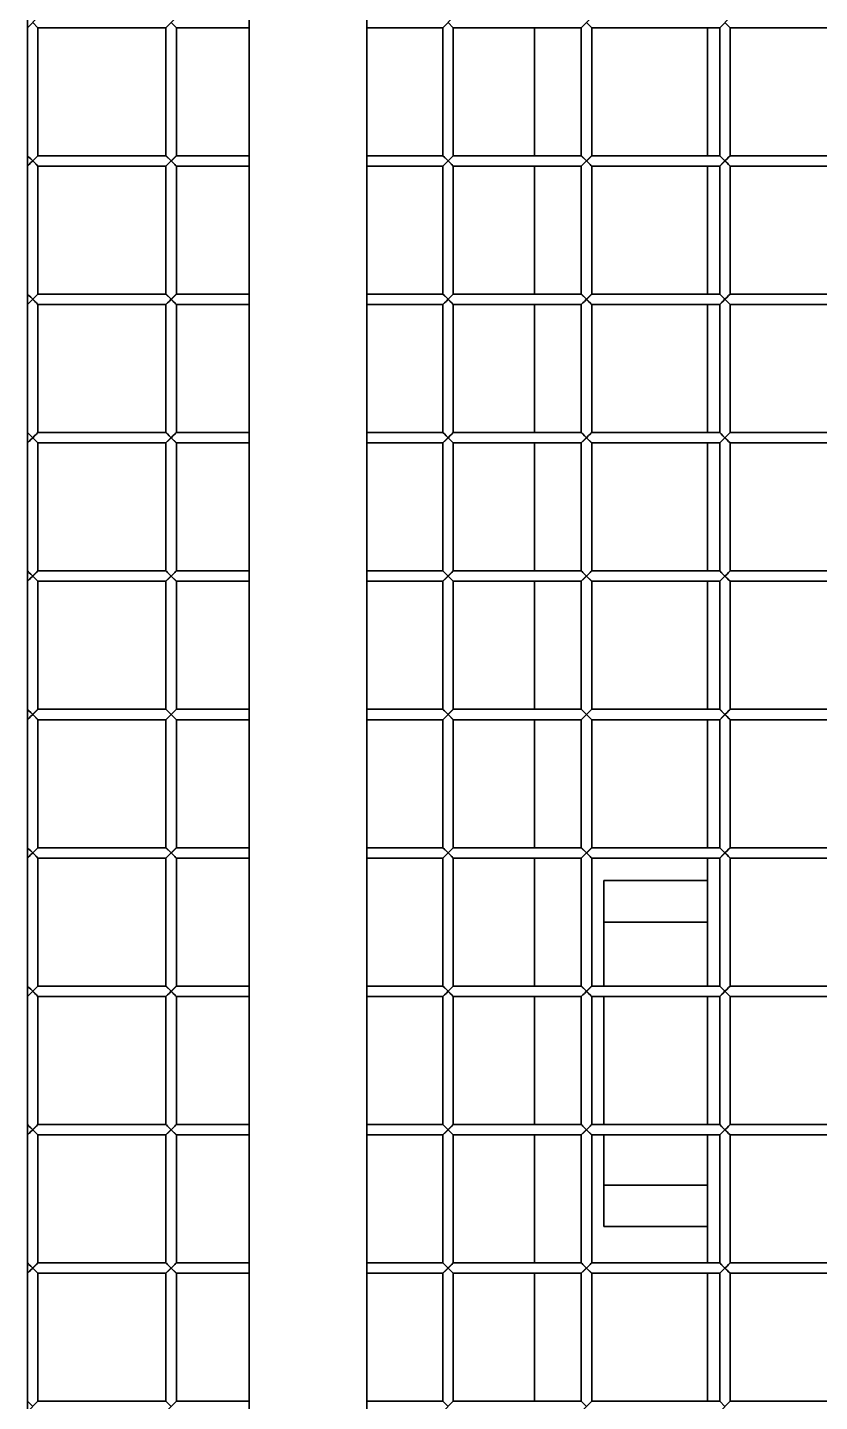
# Model space of a CAD drawing. Header units: millimetres. Extents: x 32496 to 166256, y 3504 to 23939.
# Drawn here: x 44566.1 to 44795, y 15772.8 to 16169.9 of the extents above; entities that cross this region are included whole.
import ezdxf

# ---------------------------------------------------------------- set-up
doc = ezdxf.new("R2010")
doc.units = ezdxf.units.MM
doc.layers.get('0').update_dxf_attribs({"lineweight": 35})

msp = doc.modelspace()

# ---------------------------------------------------------------- linework, layer by layer
at = {"linetype": 'Continuous'}
for p, q in [((44630.14, 16511.849), (44630.14, 15442.849)), ((44664.14, 16428.366), (44664.14, 15442.849)), ((44566.14, 15459.849), (44566.14, 16362.849)), ((44566.14, 16169.849), (44569.14, 16172.849)), ((44569.14, 16169.849), (44567.64, 16171.349)), ((44606.14, 16169.849), (44609.14, 16172.849)), ((44609.14, 16169.849), (44607.64, 16171.349)), ((44686.14, 16169.849), (44689.14, 16172.849)), ((44689.14, 16169.849), (44687.64, 16171.349)), ((44726.14, 16169.849), (44729.14, 16172.849)), ((44729.14, 16169.849), (44727.64, 16171.349)), ((44766.14, 16169.849), (44769.14, 16172.849)), ((44769.14, 16169.849), (44767.64, 16171.349)), ((44569.14, 16169.849), (44569.14, 16132.849)), ((44569.14, 16169.849), (44606.14, 16169.849)), ((44606.14, 16169.849), (44606.14, 16132.849)), ((44609.14, 16169.849), (44609.14, 16132.849)), ((44609.14, 16169.849), (44630.14, 16169.849)), ((44664.14, 16169.849), (44686.14, 16169.849)), ((44686.14, 16169.849), (44686.14, 16132.849)), ((44689.14, 16169.849), (44689.14, 16132.849)), ((44689.14, 16169.849), (44726.14, 16169.849)), ((44712.64, 16132.849), (44712.64, 16169.849)), ((44726.14, 16169.849), (44726.14, 16132.849)), ((44729.14, 16169.849), (44729.14, 16132.849)), ((44729.14, 16169.849), (44766.14, 16169.849)), ((44762.64, 16169.849), (44762.64, 16132.849)), ((44766.14, 16169.849), (44766.14, 16132.849)), ((44769.14, 16169.849), (44769.14, 16132.849)), ((44769.14, 16169.849), (44806.14, 16169.849)), ((44566.14, 16132.849), (44567.64, 16131.349)), ((44566.14, 16129.849), (44569.14, 16132.849)), ((44569.14, 16129.849), (44567.64, 16131.349)), ((44569.14, 16132.849), (44606.14, 16132.849)), ((44606.14, 16132.849), (44607.64, 16131.349)), ((44606.14, 16129.849), (44609.14, 16132.849)), ((44609.14, 16129.849), (44607.64, 16131.349)), ((44609.14, 16132.849), (44630.14, 16132.849)), ((44664.14, 16132.849), (44686.14, 16132.849)), ((44686.14, 16132.849), (44687.64, 16131.349)), ((44686.14, 16129.849), (44689.14, 16132.849)), ((44689.14, 16129.849), (44687.64, 16131.349)), ((44689.14, 16132.849), (44726.14, 16132.849)), ((44726.14, 16132.849), (44727.64, 16131.349)), ((44726.14, 16129.849), (44729.14, 16132.849)), ((44729.14, 16129.849), (44727.64, 16131.349)), ((44729.14, 16132.849), (44766.14, 16132.849)), ((44766.14, 16132.849), (44767.64, 16131.349)), ((44766.14, 16129.849), (44769.14, 16132.849)), ((44769.14, 16129.849), (44767.64, 16131.349)), ((44769.14, 16132.849), (44806.14, 16132.849)), ((44569.14, 16129.849), (44569.14, 16092.849)), ((44569.14, 16129.849), (44606.14, 16129.849)), ((44606.14, 16129.849), (44606.14, 16092.849)), ((44609.14, 16129.849), (44609.14, 16092.849)), ((44609.14, 16129.849), (44630.14, 16129.849)), ((44664.14, 16129.849), (44686.14, 16129.849)), ((44686.14, 16129.849), (44686.14, 16092.849)), ((44689.14, 16129.849), (44689.14, 16092.849)), ((44689.14, 16129.849), (44726.14, 16129.849)), ((44712.64, 16092.849), (44712.64, 16129.849)), ((44726.14, 16129.849), (44726.14, 16092.849)), ((44729.14, 16129.849), (44729.14, 16092.849)), ((44729.14, 16129.849), (44766.14, 16129.849)), ((44762.64, 16129.849), (44762.64, 16092.849)), ((44766.14, 16129.849), (44766.14, 16092.849)), ((44769.14, 16129.849), (44769.14, 16092.849)), ((44769.14, 16129.849), (44806.14, 16129.849)), ((44566.14, 16092.849), (44567.64, 16091.349)), ((44566.14, 16089.849), (44569.14, 16092.849)), ((44569.14, 16089.849), (44567.64, 16091.349)), ((44569.14, 16092.849), (44606.14, 16092.849)), ((44606.14, 16092.849), (44607.64, 16091.349)), ((44606.14, 16089.849), (44609.14, 16092.849)), ((44609.14, 16089.849), (44607.64, 16091.349)), ((44609.14, 16092.849), (44630.14, 16092.849)), ((44664.14, 16092.849), (44686.14, 16092.849)), ((44686.14, 16092.849), (44687.64, 16091.349)), ((44686.14, 16089.849), (44689.14, 16092.849)), ((44689.14, 16089.849), (44687.64, 16091.349)), ((44689.14, 16092.849), (44726.14, 16092.849)), ((44726.14, 16092.849), (44727.64, 16091.349)), ((44726.14, 16089.849), (44729.14, 16092.849)), ((44729.14, 16089.849), (44727.64, 16091.349)), ((44729.14, 16092.849), (44766.14, 16092.849)), ((44766.14, 16092.849), (44767.64, 16091.349)), ((44766.14, 16089.849), (44769.14, 16092.849)), ((44769.14, 16089.849), (44767.64, 16091.349)), ((44769.14, 16092.849), (44806.14, 16092.849)), ((44569.14, 16089.849), (44569.14, 16052.849)), ((44569.14, 16089.849), (44606.14, 16089.849)), ((44606.14, 16089.849), (44606.14, 16052.849)), ((44609.14, 16089.849), (44609.14, 16052.849)), ((44609.14, 16089.849), (44630.14, 16089.849)), ((44664.14, 16089.849), (44686.14, 16089.849)), ((44686.14, 16089.849), (44686.14, 16052.849)), ((44689.14, 16089.849), (44689.14, 16052.849)), ((44689.14, 16089.849), (44726.14, 16089.849)), ((44712.64, 16052.849), (44712.64, 16089.849)), ((44726.14, 16089.849), (44726.14, 16052.849)), ((44729.14, 16089.849), (44729.14, 16052.849)), ((44729.14, 16089.849), (44766.14, 16089.849)), ((44762.64, 16089.849), (44762.64, 16052.849)), ((44766.14, 16089.849), (44766.14, 16052.849)), ((44769.14, 16089.849), (44769.14, 16052.849)), ((44769.14, 16089.849), (44806.14, 16089.849)), ((44566.14, 16052.849), (44567.64, 16051.349)), ((44566.14, 16049.849), (44569.14, 16052.849)), ((44569.14, 16052.849), (44606.14, 16052.849)), ((44606.14, 16052.849), (44607.64, 16051.349)), ((44606.14, 16049.849), (44609.14, 16052.849)), ((44609.14, 16052.849), (44630.14, 16052.849)), ((44664.14, 16052.849), (44686.14, 16052.849)), ((44686.14, 16052.849), (44687.64, 16051.349)), ((44686.14, 16049.849), (44689.14, 16052.849)), ((44689.14, 16052.849), (44726.14, 16052.849)), ((44726.14, 16052.849), (44727.64, 16051.349)), ((44726.14, 16049.849), (44729.14, 16052.849)), ((44729.14, 16052.849), (44766.14, 16052.849)), ((44766.14, 16052.849), (44767.64, 16051.349)), ((44766.14, 16049.849), (44769.14, 16052.849)), ((44769.14, 16052.849), (44806.14, 16052.849)), ((44569.14, 16049.849), (44567.64, 16051.349)), ((44569.14, 16049.849), (44569.14, 16012.849)), ((44569.14, 16049.849), (44606.14, 16049.849)), ((44606.14, 16049.849), (44606.14, 16012.849)), ((44609.14, 16049.849), (44607.64, 16051.349)), ((44609.14, 16049.849), (44609.14, 16012.849)), ((44609.14, 16049.849), (44630.14, 16049.849)), ((44664.14, 16049.849), (44686.14, 16049.849)), ((44686.14, 16049.849), (44686.14, 16012.849)), ((44689.14, 16049.849), (44687.64, 16051.349)), ((44689.14, 16049.849), (44689.14, 16012.849)), ((44689.14, 16049.849), (44726.14, 16049.849)), ((44712.64, 16012.849), (44712.64, 16049.849)), ((44726.14, 16049.849), (44726.14, 16012.849)), ((44729.14, 16049.849), (44727.64, 16051.349)), ((44729.14, 16049.849), (44729.14, 16012.849)), ((44729.14, 16049.849), (44766.14, 16049.849)), ((44762.64, 16049.849), (44762.64, 16012.849)), ((44766.14, 16049.849), (44766.14, 16012.849)), ((44769.14, 16049.849), (44767.64, 16051.349)), ((44769.14, 16049.849), (44769.14, 16012.849)), ((44769.14, 16049.849), (44806.14, 16049.849)), ((44566.14, 16012.849), (44567.64, 16011.349)), ((44566.14, 16009.849), (44569.14, 16012.849)), ((44569.14, 16012.849), (44606.14, 16012.849)), ((44606.14, 16012.849), (44607.64, 16011.349)), ((44606.14, 16009.849), (44609.14, 16012.849)), ((44609.14, 16012.849), (44630.14, 16012.849)), ((44664.14, 16012.849), (44686.14, 16012.849)), ((44686.14, 16012.849), (44687.64, 16011.349)), ((44686.14, 16009.849), (44689.14, 16012.849)), ((44689.14, 16012.849), (44726.14, 16012.849)), ((44726.14, 16012.849), (44727.64, 16011.349)), ((44726.14, 16009.849), (44729.14, 16012.849)), ((44729.14, 16012.849), (44766.14, 16012.849)), ((44766.14, 16012.849), (44767.64, 16011.349)), ((44766.14, 16009.849), (44769.14, 16012.849)), ((44769.14, 16012.849), (44806.14, 16012.849)), ((44569.14, 16009.849), (44567.64, 16011.349)), ((44569.14, 16009.849), (44569.14, 15972.849)), ((44569.14, 16009.849), (44606.14, 16009.849)), ((44606.14, 16009.849), (44606.14, 15972.849)), ((44609.14, 16009.849), (44607.64, 16011.349)), ((44609.14, 16009.849), (44609.14, 15972.849)), ((44609.14, 16009.849), (44630.14, 16009.849)), ((44664.14, 16009.849), (44686.14, 16009.849)), ((44686.14, 16009.849), (44686.14, 15972.849)), ((44689.14, 16009.849), (44687.64, 16011.349)), ((44689.14, 16009.849), (44689.14, 15972.849)), ((44689.14, 16009.849), (44726.14, 16009.849)), ((44712.64, 15972.849), (44712.64, 16009.849)), ((44726.14, 16009.849), (44726.14, 15972.849)), ((44729.14, 16009.849), (44727.64, 16011.349)), ((44729.14, 16009.849), (44729.14, 15972.849)), ((44729.14, 16009.849), (44766.14, 16009.849)), ((44762.64, 16009.849), (44762.64, 15972.849)), ((44766.14, 16009.849), (44766.14, 15972.849)), ((44769.14, 16009.849), (44767.64, 16011.349)), ((44769.14, 16009.849), (44769.14, 15972.849)), ((44769.14, 16009.849), (44806.14, 16009.849)), ((44566.14, 15972.849), (44567.64, 15971.349)), ((44566.14, 15969.849), (44569.14, 15972.849)), ((44569.14, 15972.849), (44606.14, 15972.849)), ((44606.14, 15972.849), (44607.64, 15971.349)), ((44606.14, 15969.849), (44609.14, 15972.849)), ((44609.14, 15972.849), (44630.14, 15972.849)), ((44664.14, 15972.849), (44686.14, 15972.849)), ((44686.14, 15972.849), (44687.64, 15971.349)), ((44686.14, 15969.849), (44689.14, 15972.849)), ((44689.14, 15972.849), (44726.14, 15972.849)), ((44726.14, 15972.849), (44727.64, 15971.349)), ((44726.14, 15969.849), (44729.14, 15972.849)), ((44729.14, 15972.849), (44766.14, 15972.849)), ((44766.14, 15972.849), (44767.64, 15971.349)), ((44766.14, 15969.849), (44769.14, 15972.849)), ((44769.14, 15972.849), (44806.14, 15972.849)), ((44569.14, 15969.849), (44567.64, 15971.349)), ((44569.14, 15969.849), (44569.14, 15932.849)), ((44569.14, 15969.849), (44606.14, 15969.849)), ((44606.14, 15969.849), (44606.14, 15932.849)), ((44609.14, 15969.849), (44607.64, 15971.349)), ((44609.14, 15969.849), (44609.14, 15932.849)), ((44609.14, 15969.849), (44630.14, 15969.849)), ((44664.14, 15969.849), (44686.14, 15969.849)), ((44686.14, 15969.849), (44686.14, 15932.849)), ((44689.14, 15969.849), (44687.64, 15971.349)), ((44689.14, 15969.849), (44689.14, 15932.849)), ((44689.14, 15969.849), (44726.14, 15969.849)), ((44712.64, 15932.849), (44712.64, 15969.849)), ((44726.14, 15969.849), (44726.14, 15932.849)), ((44729.14, 15969.849), (44727.64, 15971.349)), ((44729.14, 15969.849), (44729.14, 15932.849)), ((44729.14, 15969.849), (44766.14, 15969.849)), ((44762.64, 15969.849), (44762.64, 15932.849)), ((44766.14, 15969.849), (44766.14, 15932.849)), ((44769.14, 15969.849), (44767.64, 15971.349)), ((44769.14, 15969.849), (44769.14, 15932.849)), ((44769.14, 15969.849), (44806.14, 15969.849)), ((44566.14, 15932.849), (44567.64, 15931.349)), ((44566.14, 15929.849), (44569.14, 15932.849)), ((44569.14, 15932.849), (44606.14, 15932.849)), ((44606.14, 15932.849), (44607.64, 15931.349)), ((44606.14, 15929.849), (44609.14, 15932.849)), ((44609.14, 15932.849), (44630.14, 15932.849)), ((44664.14, 15932.849), (44686.14, 15932.849)), ((44686.14, 15932.849), (44687.64, 15931.349)), ((44686.14, 15929.849), (44689.14, 15932.849)), ((44689.14, 15932.849), (44726.14, 15932.849)), ((44726.14, 15932.849), (44727.64, 15931.349)), ((44726.14, 15929.849), (44729.14, 15932.849)), ((44729.14, 15932.849), (44766.14, 15932.849)), ((44766.14, 15932.849), (44767.64, 15931.349)), ((44766.14, 15929.849), (44769.14, 15932.849)), ((44769.14, 15932.849), (44806.14, 15932.849)), ((44569.14, 15929.849), (44567.64, 15931.349)), ((44569.14, 15929.849), (44569.14, 15892.849)), ((44569.14, 15929.849), (44606.14, 15929.849)), ((44606.14, 15929.849), (44606.14, 15892.849)), ((44609.14, 15929.849), (44607.64, 15931.349)), ((44609.14, 15929.849), (44609.14, 15892.849)), ((44609.14, 15929.849), (44630.14, 15929.849)), ((44664.14, 15929.849), (44686.14, 15929.849)), ((44686.14, 15929.849), (44686.14, 15892.849)), ((44689.14, 15929.849), (44687.64, 15931.349)), ((44689.14, 15929.849), (44689.14, 15892.849)), ((44689.14, 15929.849), (44726.14, 15929.849)), ((44712.64, 15892.849), (44712.64, 15929.849)), ((44726.14, 15929.849), (44726.14, 15892.849)), ((44729.14, 15929.849), (44727.64, 15931.349)), ((44729.14, 15929.849), (44729.14, 15892.849)), ((44729.14, 15929.849), (44766.14, 15929.849)), ((44762.64, 15929.849), (44762.64, 15892.849)), ((44766.14, 15929.849), (44766.14, 15892.849)), ((44769.14, 15929.849), (44767.64, 15931.349)), ((44769.14, 15929.849), (44769.14, 15892.849)), ((44769.14, 15929.849), (44806.14, 15929.849)), ((44732.64, 15892.849), (44732.64, 15923.349)), ((44732.64, 15923.349), (44762.64, 15923.349)), ((44762.64, 15911.349), (44732.64, 15911.349)), ((44566.14, 15892.849), (44567.64, 15891.349)), ((44566.14, 15889.849), (44569.14, 15892.849)), ((44569.14, 15892.849), (44606.14, 15892.849)), ((44606.14, 15892.849), (44607.64, 15891.349)), ((44606.14, 15889.849), (44609.14, 15892.849)), ((44609.14, 15892.849), (44630.14, 15892.849)), ((44664.14, 15892.849), (44686.14, 15892.849)), ((44686.14, 15892.849), (44687.64, 15891.349)), ((44686.14, 15889.849), (44689.14, 15892.849)), ((44689.14, 15892.849), (44726.14, 15892.849)), ((44726.14, 15892.849), (44727.64, 15891.349)), ((44726.14, 15889.849), (44729.14, 15892.849)), ((44729.14, 15892.849), (44766.14, 15892.849)), ((44766.14, 15892.849), (44767.64, 15891.349)), ((44766.14, 15889.849), (44769.14, 15892.849)), ((44769.14, 15892.849), (44806.14, 15892.849)), ((44569.14, 15889.849), (44567.64, 15891.349)), ((44569.14, 15889.849), (44569.14, 15852.849)), ((44569.14, 15889.849), (44606.14, 15889.849)), ((44606.14, 15889.849), (44606.14, 15852.849)), ((44609.14, 15889.849), (44607.64, 15891.349)), ((44609.14, 15889.849), (44609.14, 15852.849)), ((44609.14, 15889.849), (44630.14, 15889.849)), ((44664.14, 15889.849), (44686.14, 15889.849)), ((44686.14, 15889.849), (44686.14, 15852.849)), ((44689.14, 15889.849), (44687.64, 15891.349)), ((44689.14, 15889.849), (44689.14, 15852.849)), ((44689.14, 15889.849), (44726.14, 15889.849)), ((44712.64, 15852.849), (44712.64, 15889.849)), ((44726.14, 15889.849), (44726.14, 15852.849)), ((44729.14, 15889.849), (44727.64, 15891.349)), ((44729.14, 15889.849), (44729.14, 15852.849)), ((44729.14, 15889.849), (44766.14, 15889.849)), ((44732.64, 15852.849), (44732.64, 15889.849)), ((44762.64, 15889.849), (44762.64, 15852.849)), ((44766.14, 15889.849), (44766.14, 15852.849)), ((44769.14, 15889.849), (44767.64, 15891.349)), ((44769.14, 15889.849), (44769.14, 15852.849)), ((44769.14, 15889.849), (44806.14, 15889.849)), ((44566.14, 15852.849), (44567.64, 15851.349)), ((44566.14, 15849.849), (44569.14, 15852.849)), ((44569.14, 15849.849), (44567.64, 15851.349)), ((44569.14, 15852.849), (44606.14, 15852.849)), ((44569.14, 15849.849), (44569.14, 15812.849)), ((44569.14, 15849.849), (44606.14, 15849.849)), ((44606.14, 15852.849), (44607.64, 15851.349)), ((44606.14, 15849.849), (44609.14, 15852.849)), ((44606.14, 15849.849), (44606.14, 15812.849)), ((44609.14, 15849.849), (44607.64, 15851.349)), ((44609.14, 15852.849), (44630.14, 15852.849)), ((44609.14, 15849.849), (44609.14, 15812.849)), ((44609.14, 15849.849), (44630.14, 15849.849)), ((44664.14, 15852.849), (44686.14, 15852.849)), ((44664.14, 15849.849), (44686.14, 15849.849)), ((44686.14, 15852.849), (44687.64, 15851.349)), ((44686.14, 15849.849), (44689.14, 15852.849)), ((44686.14, 15849.849), (44686.14, 15812.849)), ((44689.14, 15849.849), (44687.64, 15851.349)), ((44689.14, 15852.849), (44726.14, 15852.849)), ((44689.14, 15849.849), (44689.14, 15812.849)), ((44689.14, 15849.849), (44726.14, 15849.849)), ((44712.64, 15812.849), (44712.64, 15849.849)), ((44726.14, 15852.849), (44727.64, 15851.349)), ((44726.14, 15849.849), (44729.14, 15852.849)), ((44726.14, 15849.849), (44726.14, 15812.849)), ((44729.14, 15849.849), (44727.64, 15851.349)), ((44729.14, 15852.849), (44766.14, 15852.849)), ((44729.14, 15849.849), (44729.14, 15812.849)), ((44729.14, 15849.849), (44766.14, 15849.849)), ((44732.64, 15823.349), (44732.64, 15849.849)), ((44762.64, 15849.849), (44762.64, 15812.849)), ((44766.14, 15852.849), (44767.64, 15851.349)), ((44766.14, 15849.849), (44769.14, 15852.849)), ((44766.14, 15849.849), (44766.14, 15812.849)), ((44769.14, 15849.849), (44767.64, 15851.349)), ((44769.14, 15852.849), (44806.14, 15852.849)), ((44769.14, 15849.849), (44769.14, 15812.849)), ((44769.14, 15849.849), (44806.14, 15849.849)), ((44732.64, 15835.349), (44762.64, 15835.349)), ((44762.64, 15823.349), (44732.64, 15823.349)), ((44566.14, 15812.849), (44567.64, 15811.349)), ((44566.14, 15809.849), (44569.14, 15812.849)), ((44569.14, 15809.849), (44567.64, 15811.349)), ((44569.14, 15812.849), (44606.14, 15812.849)), ((44569.14, 15809.849), (44569.14, 15772.849)), ((44569.14, 15809.849), (44606.14, 15809.849)), ((44606.14, 15812.849), (44607.64, 15811.349)), ((44606.14, 15809.849), (44609.14, 15812.849)), ((44606.14, 15809.849), (44606.14, 15772.849)), ((44609.14, 15809.849), (44607.64, 15811.349)), ((44609.14, 15812.849), (44630.14, 15812.849)), ((44609.14, 15809.849), (44609.14, 15772.849)), ((44609.14, 15809.849), (44630.14, 15809.849)), ((44664.14, 15812.849), (44686.14, 15812.849)), ((44664.14, 15809.849), (44686.14, 15809.849)), ((44686.14, 15812.849), (44687.64, 15811.349)), ((44686.14, 15809.849), (44689.14, 15812.849)), ((44686.14, 15809.849), (44686.14, 15772.849)), ((44689.14, 15809.849), (44687.64, 15811.349)), ((44689.14, 15812.849), (44726.14, 15812.849)), ((44689.14, 15809.849), (44689.14, 15772.849)), ((44689.14, 15809.849), (44726.14, 15809.849)), ((44712.64, 15772.849), (44712.64, 15809.849)), ((44726.14, 15812.849), (44727.64, 15811.349)), ((44726.14, 15809.849), (44729.14, 15812.849)), ((44726.14, 15809.849), (44726.14, 15772.849)), ((44729.14, 15809.849), (44727.64, 15811.349)), ((44729.14, 15812.849), (44766.14, 15812.849)), ((44729.14, 15809.849), (44729.14, 15772.849)), ((44729.14, 15809.849), (44766.14, 15809.849)), ((44762.64, 15809.849), (44762.64, 15772.849)), ((44766.14, 15812.849), (44767.64, 15811.349)), ((44766.14, 15809.849), (44769.14, 15812.849)), ((44766.14, 15809.849), (44766.14, 15772.849)), ((44769.14, 15809.849), (44767.64, 15811.349)), ((44769.14, 15812.849), (44806.14, 15812.849)), ((44769.14, 15809.849), (44769.14, 15772.849)), ((44769.14, 15809.849), (44806.14, 15809.849)), ((44566.14, 15772.849), (44567.64, 15771.349)), ((44566.14, 15769.849), (44569.14, 15772.849)), ((44569.14, 15772.849), (44606.14, 15772.849)), ((44606.14, 15772.849), (44607.64, 15771.349)), ((44606.14, 15769.849), (44609.14, 15772.849)), ((44609.14, 15772.849), (44630.14, 15772.849)), ((44664.14, 15772.849), (44686.14, 15772.849)), ((44686.14, 15772.849), (44687.64, 15771.349)), ((44686.14, 15769.849), (44689.14, 15772.849)), ((44689.14, 15772.849), (44726.14, 15772.849)), ((44726.14, 15772.849), (44727.64, 15771.349)), ((44726.14, 15769.849), (44729.14, 15772.849)), ((44729.14, 15772.849), (44766.14, 15772.849)), ((44766.14, 15772.849), (44767.64, 15771.349)), ((44766.14, 15769.849), (44769.14, 15772.849)), ((44769.14, 15772.849), (44806.14, 15772.849))]:
    msp.add_line(p, q, dxfattribs=at)
for points in [[(44566.255, 16132.733), (44566.57, 16132.418), (44567.06, 16131.929), (44568.229, 16130.759)], [(44567.64, 16131.349), (44567.049, 16130.758), (44566.579, 16130.288)], [(44567.64, 16131.349), (44568.227, 16131.936), (44568.702, 16132.411), (44569.025, 16132.734)], [(44606.255, 16132.733), (44606.57, 16132.418), (44607.06, 16131.929), (44608.229, 16130.759)], [(44607.64, 16131.349), (44607.049, 16130.758), (44606.579, 16130.288)], [(44607.64, 16131.349), (44608.227, 16131.936), (44608.702, 16132.411), (44609.025, 16132.734)], [(44686.255, 16132.733), (44686.57, 16132.418), (44687.06, 16131.929), (44688.229, 16130.759)], [(44687.64, 16131.349), (44687.049, 16130.758), (44686.579, 16130.288)], [(44687.64, 16131.349), (44688.227, 16131.936), (44688.702, 16132.411), (44689.025, 16132.734)], [(44726.255, 16132.733), (44726.57, 16132.418), (44727.06, 16131.929), (44728.229, 16130.759)], [(44727.64, 16131.349), (44727.049, 16130.758), (44726.579, 16130.288)], [(44727.64, 16131.349), (44728.227, 16131.936), (44728.702, 16132.411), (44729.025, 16132.734)], [(44766.255, 16132.733), (44766.57, 16132.418), (44767.06, 16131.929), (44768.229, 16130.759)], [(44767.64, 16131.349), (44767.049, 16130.758), (44766.579, 16130.288)], [(44767.64, 16131.349), (44768.227, 16131.936), (44768.702, 16132.411), (44769.025, 16132.734)], [(44569.024, 16129.965), (44568.701, 16130.287), (44568.229, 16130.759)], [(44609.024, 16129.965), (44608.701, 16130.287), (44608.229, 16130.759)], [(44689.024, 16129.965), (44688.701, 16130.287), (44688.229, 16130.759)], [(44729.024, 16129.965), (44728.701, 16130.287), (44728.229, 16130.759)], [(44769.024, 16129.965), (44768.701, 16130.287), (44768.229, 16130.759)], [(44566.255, 16092.733), (44566.57, 16092.418), (44567.06, 16091.929), (44568.229, 16090.759)], [(44567.64, 16091.349), (44567.049, 16090.758), (44566.579, 16090.288)], [(44567.64, 16091.349), (44568.227, 16091.936), (44568.702, 16092.411), (44569.025, 16092.734)], [(44606.255, 16092.733), (44606.57, 16092.418), (44607.06, 16091.929), (44608.229, 16090.759)], [(44607.64, 16091.349), (44607.049, 16090.758), (44606.579, 16090.288)], [(44607.64, 16091.349), (44608.227, 16091.936), (44608.702, 16092.411), (44609.025, 16092.734)], [(44686.255, 16092.733), (44686.57, 16092.418), (44687.06, 16091.929), (44688.229, 16090.759)], [(44687.64, 16091.349), (44687.049, 16090.758), (44686.579, 16090.288)], [(44687.64, 16091.349), (44688.227, 16091.936), (44688.702, 16092.411), (44689.025, 16092.734)], [(44726.255, 16092.733), (44726.57, 16092.418), (44727.06, 16091.929), (44728.229, 16090.759)], [(44727.64, 16091.349), (44727.049, 16090.758), (44726.579, 16090.288)], [(44727.64, 16091.349), (44728.227, 16091.936), (44728.702, 16092.411), (44729.025, 16092.734)], [(44766.255, 16092.733), (44766.57, 16092.418), (44767.06, 16091.929), (44768.229, 16090.759)], [(44767.64, 16091.349), (44767.049, 16090.758), (44766.579, 16090.288)], [(44767.64, 16091.349), (44768.227, 16091.936), (44768.702, 16092.411), (44769.025, 16092.734)], [(44569.024, 16089.965), (44568.701, 16090.287), (44568.229, 16090.759)], [(44609.024, 16089.965), (44608.701, 16090.287), (44608.229, 16090.759)], [(44689.024, 16089.965), (44688.701, 16090.287), (44688.229, 16090.759)], [(44729.024, 16089.965), (44728.701, 16090.287), (44728.229, 16090.759)], [(44769.024, 16089.965), (44768.701, 16090.287), (44768.229, 16090.759)], [(44566.255, 16052.733), (44566.57, 16052.418), (44567.06, 16051.929), (44568.229, 16050.759)], [(44567.64, 16051.349), (44568.227, 16051.936), (44568.702, 16052.411), (44569.025, 16052.734)], [(44606.255, 16052.733), (44606.57, 16052.418), (44607.06, 16051.929), (44608.229, 16050.759)], [(44607.64, 16051.349), (44608.227, 16051.936), (44608.702, 16052.411), (44609.025, 16052.734)], [(44686.255, 16052.733), (44686.57, 16052.418), (44687.06, 16051.929), (44688.229, 16050.759)], [(44687.64, 16051.349), (44688.227, 16051.936), (44688.702, 16052.411), (44689.025, 16052.734)], [(44726.255, 16052.733), (44726.57, 16052.418), (44727.06, 16051.929), (44728.229, 16050.759)], [(44727.64, 16051.349), (44728.227, 16051.936), (44728.702, 16052.411), (44729.025, 16052.734)], [(44766.255, 16052.733), (44766.57, 16052.418), (44767.06, 16051.929), (44768.229, 16050.759)], [(44767.64, 16051.349), (44768.227, 16051.936), (44768.702, 16052.411), (44769.025, 16052.734)], [(44567.64, 16051.349), (44567.049, 16050.758), (44566.579, 16050.288)], [(44569.024, 16049.965), (44568.701, 16050.287), (44568.229, 16050.759)], [(44607.64, 16051.349), (44607.049, 16050.758), (44606.579, 16050.288)], [(44609.024, 16049.965), (44608.701, 16050.287), (44608.229, 16050.759)], [(44687.64, 16051.349), (44687.049, 16050.758), (44686.579, 16050.288)], [(44689.024, 16049.965), (44688.701, 16050.287), (44688.229, 16050.759)], [(44727.64, 16051.349), (44727.049, 16050.758), (44726.579, 16050.288)], [(44729.024, 16049.965), (44728.701, 16050.287), (44728.229, 16050.759)], [(44767.64, 16051.349), (44767.049, 16050.758), (44766.579, 16050.288)], [(44769.024, 16049.965), (44768.701, 16050.287), (44768.229, 16050.759)], [(44566.255, 16012.733), (44566.57, 16012.418), (44567.06, 16011.929), (44568.229, 16010.759)], [(44567.64, 16011.349), (44568.227, 16011.936), (44568.702, 16012.411), (44569.025, 16012.734)], [(44606.255, 16012.733), (44606.57, 16012.418), (44607.06, 16011.929), (44608.229, 16010.759)], [(44607.64, 16011.349), (44608.227, 16011.936), (44608.702, 16012.411), (44609.025, 16012.734)], [(44686.255, 16012.733), (44686.57, 16012.418), (44687.06, 16011.929), (44688.229, 16010.759)], [(44687.64, 16011.349), (44688.227, 16011.936), (44688.702, 16012.411), (44689.025, 16012.734)], [(44726.255, 16012.733), (44726.57, 16012.418), (44727.06, 16011.929), (44728.229, 16010.759)], [(44727.64, 16011.349), (44728.227, 16011.936), (44728.702, 16012.411), (44729.025, 16012.734)], [(44766.255, 16012.733), (44766.57, 16012.418), (44767.06, 16011.929), (44768.229, 16010.759)], [(44767.64, 16011.349), (44768.227, 16011.936), (44768.702, 16012.411), (44769.025, 16012.734)], [(44567.64, 16011.349), (44567.049, 16010.758), (44566.579, 16010.288)], [(44569.024, 16009.965), (44568.701, 16010.287), (44568.229, 16010.759)], [(44607.64, 16011.349), (44607.049, 16010.758), (44606.579, 16010.288)], [(44609.024, 16009.965), (44608.701, 16010.287), (44608.229, 16010.759)], [(44687.64, 16011.349), (44687.049, 16010.758), (44686.579, 16010.288)], [(44689.024, 16009.965), (44688.701, 16010.287), (44688.229, 16010.759)], [(44727.64, 16011.349), (44727.049, 16010.758), (44726.579, 16010.288)], [(44729.024, 16009.965), (44728.701, 16010.287), (44728.229, 16010.759)], [(44767.64, 16011.349), (44767.049, 16010.758), (44766.579, 16010.288)], [(44769.024, 16009.965), (44768.701, 16010.287), (44768.229, 16010.759)], [(44566.255, 15972.733), (44566.57, 15972.418), (44567.06, 15971.929), (44568.229, 15970.759)], [(44567.64, 15971.349), (44568.227, 15971.936), (44568.702, 15972.411), (44569.025, 15972.734)], [(44606.255, 15972.733), (44606.57, 15972.418), (44607.06, 15971.929), (44608.229, 15970.759)], [(44607.64, 15971.349), (44608.227, 15971.936), (44608.702, 15972.411), (44609.025, 15972.734)], [(44686.255, 15972.733), (44686.57, 15972.418), (44687.06, 15971.929), (44688.229, 15970.759)], [(44687.64, 15971.349), (44688.227, 15971.936), (44688.702, 15972.411), (44689.025, 15972.734)], [(44726.255, 15972.733), (44726.57, 15972.418), (44727.06, 15971.929), (44728.229, 15970.759)], [(44727.64, 15971.349), (44728.227, 15971.936), (44728.702, 15972.411), (44729.025, 15972.734)], [(44766.255, 15972.733), (44766.57, 15972.418), (44767.06, 15971.929), (44768.229, 15970.759)], [(44767.64, 15971.349), (44768.227, 15971.936), (44768.702, 15972.411), (44769.025, 15972.734)], [(44567.64, 15971.349), (44567.049, 15970.758), (44566.579, 15970.288)], [(44569.024, 15969.965), (44568.701, 15970.287), (44568.229, 15970.759)], [(44607.64, 15971.349), (44607.049, 15970.758), (44606.579, 15970.288)], [(44609.024, 15969.965), (44608.701, 15970.287), (44608.229, 15970.759)], [(44687.64, 15971.349), (44687.049, 15970.758), (44686.579, 15970.288)], [(44689.024, 15969.965), (44688.701, 15970.287), (44688.229, 15970.759)], [(44727.64, 15971.349), (44727.049, 15970.758), (44726.579, 15970.288)], [(44729.024, 15969.965), (44728.701, 15970.287), (44728.229, 15970.759)], [(44767.64, 15971.349), (44767.049, 15970.758), (44766.579, 15970.288)], [(44769.024, 15969.965), (44768.701, 15970.287), (44768.229, 15970.759)], [(44566.255, 15932.733), (44566.57, 15932.418), (44567.06, 15931.929), (44568.229, 15930.759)], [(44567.64, 15931.349), (44568.227, 15931.936), (44568.702, 15932.411), (44569.025, 15932.734)], [(44606.255, 15932.733), (44606.57, 15932.418), (44607.06, 15931.929), (44608.229, 15930.759)], [(44607.64, 15931.349), (44608.227, 15931.936), (44608.702, 15932.411), (44609.025, 15932.734)], [(44686.255, 15932.733), (44686.57, 15932.418), (44687.06, 15931.929), (44688.229, 15930.759)], [(44687.64, 15931.349), (44688.227, 15931.936), (44688.702, 15932.411), (44689.025, 15932.734)], [(44726.255, 15932.733), (44726.57, 15932.418), (44727.06, 15931.929), (44728.229, 15930.759)], [(44727.64, 15931.349), (44728.227, 15931.936), (44728.702, 15932.411), (44729.025, 15932.734)], [(44766.255, 15932.733), (44766.57, 15932.418), (44767.06, 15931.929), (44768.229, 15930.759)], [(44767.64, 15931.349), (44768.227, 15931.936), (44768.702, 15932.411), (44769.025, 15932.734)], [(44567.64, 15931.349), (44567.049, 15930.758), (44566.579, 15930.288)], [(44569.024, 15929.965), (44568.701, 15930.287), (44568.229, 15930.759)], [(44607.64, 15931.349), (44607.049, 15930.758), (44606.579, 15930.288)], [(44609.024, 15929.965), (44608.701, 15930.287), (44608.229, 15930.759)], [(44687.64, 15931.349), (44687.049, 15930.758), (44686.579, 15930.288)], [(44689.024, 15929.965), (44688.701, 15930.287), (44688.229, 15930.759)], [(44727.64, 15931.349), (44727.049, 15930.758), (44726.579, 15930.288)], [(44729.024, 15929.965), (44728.701, 15930.287), (44728.229, 15930.759)], [(44767.64, 15931.349), (44767.049, 15930.758), (44766.579, 15930.288)], [(44769.024, 15929.965), (44768.701, 15930.287), (44768.229, 15930.759)], [(44566.255, 15892.733), (44566.57, 15892.418), (44567.06, 15891.929), (44568.229, 15890.759)], [(44567.64, 15891.349), (44568.227, 15891.936), (44568.702, 15892.411), (44569.025, 15892.734)], [(44606.255, 15892.733), (44606.57, 15892.418), (44607.06, 15891.929), (44608.229, 15890.759)], [(44607.64, 15891.349), (44608.227, 15891.936), (44608.702, 15892.411), (44609.025, 15892.734)], [(44686.255, 15892.733), (44686.57, 15892.418), (44687.06, 15891.929), (44688.229, 15890.759)], [(44687.64, 15891.349), (44688.227, 15891.936), (44688.702, 15892.411), (44689.025, 15892.734)], [(44726.255, 15892.733), (44726.57, 15892.418), (44727.06, 15891.929), (44728.229, 15890.759)], [(44727.64, 15891.349), (44728.227, 15891.936), (44728.702, 15892.411), (44729.025, 15892.734)], [(44766.255, 15892.733), (44766.57, 15892.418), (44767.06, 15891.929), (44768.229, 15890.759)], [(44767.64, 15891.349), (44768.227, 15891.936), (44768.702, 15892.411), (44769.025, 15892.734)], [(44567.64, 15891.349), (44567.049, 15890.758), (44566.579, 15890.288)], [(44569.024, 15889.965), (44568.701, 15890.287), (44568.229, 15890.759)], [(44607.64, 15891.349), (44607.049, 15890.758), (44606.579, 15890.288)], [(44609.024, 15889.965), (44608.701, 15890.287), (44608.229, 15890.759)], [(44687.64, 15891.349), (44687.049, 15890.758), (44686.579, 15890.288)], [(44689.024, 15889.965), (44688.701, 15890.287), (44688.229, 15890.759)], [(44727.64, 15891.349), (44727.049, 15890.758), (44726.579, 15890.288)], [(44729.024, 15889.965), (44728.701, 15890.287), (44728.229, 15890.759)], [(44767.64, 15891.349), (44767.049, 15890.758), (44766.579, 15890.288)], [(44769.024, 15889.965), (44768.701, 15890.287), (44768.229, 15890.759)], [(44566.255, 15852.733), (44566.57, 15852.418), (44567.06, 15851.929), (44568.229, 15850.759)], [(44567.64, 15851.349), (44567.049, 15850.758), (44566.579, 15850.288)], [(44567.64, 15851.349), (44568.227, 15851.936), (44568.702, 15852.411), (44569.025, 15852.734)], [(44569.024, 15849.965), (44568.701, 15850.287), (44568.229, 15850.759)], [(44606.255, 15852.733), (44606.57, 15852.418), (44607.06, 15851.929), (44608.229, 15850.759)], [(44607.64, 15851.349), (44607.049, 15850.758), (44606.579, 15850.288)], [(44607.64, 15851.349), (44608.227, 15851.936), (44608.702, 15852.411), (44609.025, 15852.734)], [(44609.024, 15849.965), (44608.701, 15850.287), (44608.229, 15850.759)], [(44686.255, 15852.733), (44686.57, 15852.418), (44687.06, 15851.929), (44688.229, 15850.759)], [(44687.64, 15851.349), (44687.049, 15850.758), (44686.579, 15850.288)], [(44687.64, 15851.349), (44688.227, 15851.936), (44688.702, 15852.411), (44689.025, 15852.734)], [(44689.024, 15849.965), (44688.701, 15850.287), (44688.229, 15850.759)], [(44726.255, 15852.733), (44726.57, 15852.418), (44727.06, 15851.929), (44728.229, 15850.759)], [(44727.64, 15851.349), (44727.049, 15850.758), (44726.579, 15850.288)], [(44727.64, 15851.349), (44728.227, 15851.936), (44728.702, 15852.411), (44729.025, 15852.734)], [(44729.024, 15849.965), (44728.701, 15850.287), (44728.229, 15850.759)], [(44766.255, 15852.733), (44766.57, 15852.418), (44767.06, 15851.929), (44768.229, 15850.759)], [(44767.64, 15851.349), (44767.049, 15850.758), (44766.579, 15850.288)], [(44767.64, 15851.349), (44768.227, 15851.936), (44768.702, 15852.411), (44769.025, 15852.734)], [(44769.024, 15849.965), (44768.701, 15850.287), (44768.229, 15850.759)], [(44566.255, 15812.733), (44566.57, 15812.418), (44567.06, 15811.929), (44568.229, 15810.759)], [(44567.64, 15811.349), (44567.049, 15810.758), (44566.579, 15810.288)], [(44567.64, 15811.349), (44568.227, 15811.936), (44568.702, 15812.411), (44569.025, 15812.734)], [(44569.024, 15809.965), (44568.701, 15810.287), (44568.229, 15810.759)], [(44606.255, 15812.733), (44606.57, 15812.418), (44607.06, 15811.929), (44608.229, 15810.759)], [(44607.64, 15811.349), (44607.049, 15810.758), (44606.579, 15810.288)], [(44607.64, 15811.349), (44608.227, 15811.936), (44608.702, 15812.411), (44609.025, 15812.734)], [(44609.024, 15809.965), (44608.701, 15810.287), (44608.229, 15810.759)], [(44686.255, 15812.733), (44686.57, 15812.418), (44687.06, 15811.929), (44688.229, 15810.759)], [(44687.64, 15811.349), (44687.049, 15810.758), (44686.579, 15810.288)], [(44687.64, 15811.349), (44688.227, 15811.936), (44688.702, 15812.411), (44689.025, 15812.734)], [(44689.024, 15809.965), (44688.701, 15810.287), (44688.229, 15810.759)], [(44726.255, 15812.733), (44726.57, 15812.418), (44727.06, 15811.929), (44728.229, 15810.759)], [(44727.64, 15811.349), (44727.049, 15810.758), (44726.579, 15810.288)], [(44727.64, 15811.349), (44728.227, 15811.936), (44728.702, 15812.411), (44729.025, 15812.734)], [(44729.024, 15809.965), (44728.701, 15810.287), (44728.229, 15810.759)], [(44766.255, 15812.733), (44766.57, 15812.418), (44767.06, 15811.929), (44768.229, 15810.759)], [(44767.64, 15811.349), (44767.049, 15810.758), (44766.579, 15810.288)], [(44767.64, 15811.349), (44768.227, 15811.936), (44768.702, 15812.411), (44769.025, 15812.734)], [(44769.024, 15809.965), (44768.701, 15810.287), (44768.229, 15810.759)]]:
    msp.add_lwpolyline(points, dxfattribs=at)

doc.saveas('drawing.dxf')
